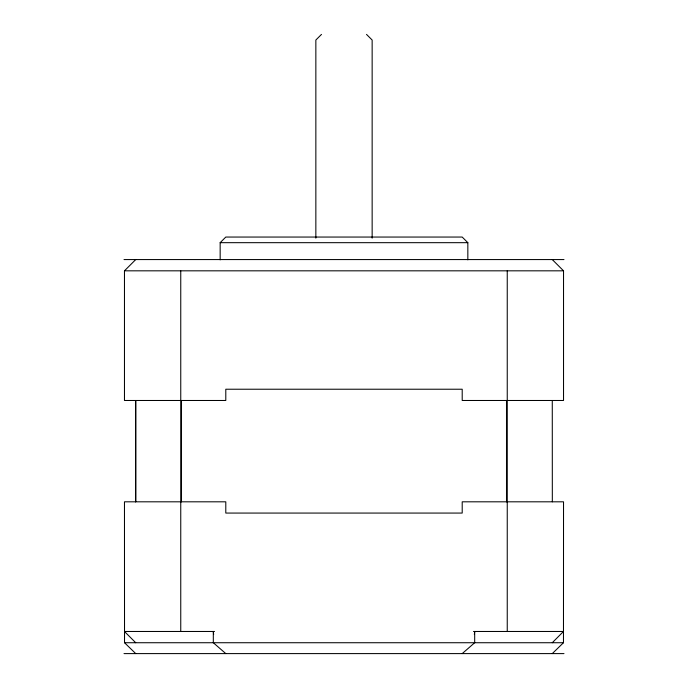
<?xml version="1.0" encoding="UTF-8"?>
<svg xmlns="http://www.w3.org/2000/svg" width="688" height="688" viewBox="0 0 688 688"><rect width="100%" height="100%" fill="white"/><g stroke="black" fill="none" stroke-linecap="round" stroke-linejoin="round"><path stroke-width="1.03" d="M474.359 634.542L474.686 631.472L474.686 642.73L462.207 653.6M552.275 642.73L563.472 631.472L473.473 631.472M321.485 34.4L315.852 40.033L315.852 238.143M552.275 259.565L563.532 270.823L563.532 400.485L462.207 400.485L462.207 389.227L225.793 389.227L225.793 400.485L124.468 400.485L124.468 270.823L135.725 259.565M220.16 259.875L220.16 242.675L225.793 237.05L462.207 237.05L467.84 242.675L467.84 259.875M552.275 653.6L563.472 642.73L563.532 501.81L462.207 501.81L462.207 513.067L225.793 513.067L225.793 501.81L124.468 501.81L124.528 642.73L135.725 653.6M220.16 242.675L467.84 242.675M124.012 259.565L563.988 259.565M124.468 270.823L563.532 270.823M214.527 631.472L124.468 631.472L135.725 642.73M124.528 642.73L563.472 642.73M124.012 653.6L563.988 653.6M225.793 653.6L213.314 642.73L213.314 631.472L213.641 634.542M366.515 34.4L372.148 40.033L372.148 238.143M552.275 400.485L552.326 501.81M507.245 270.823L507.245 631.472M506.506 400.485L506.506 501.81M181.494 400.485L181.494 501.81M180.755 270.823L180.755 631.472M135.725 400.485L135.725 501.81M135.674 400.485L135.674 501.81"/></g></svg>
